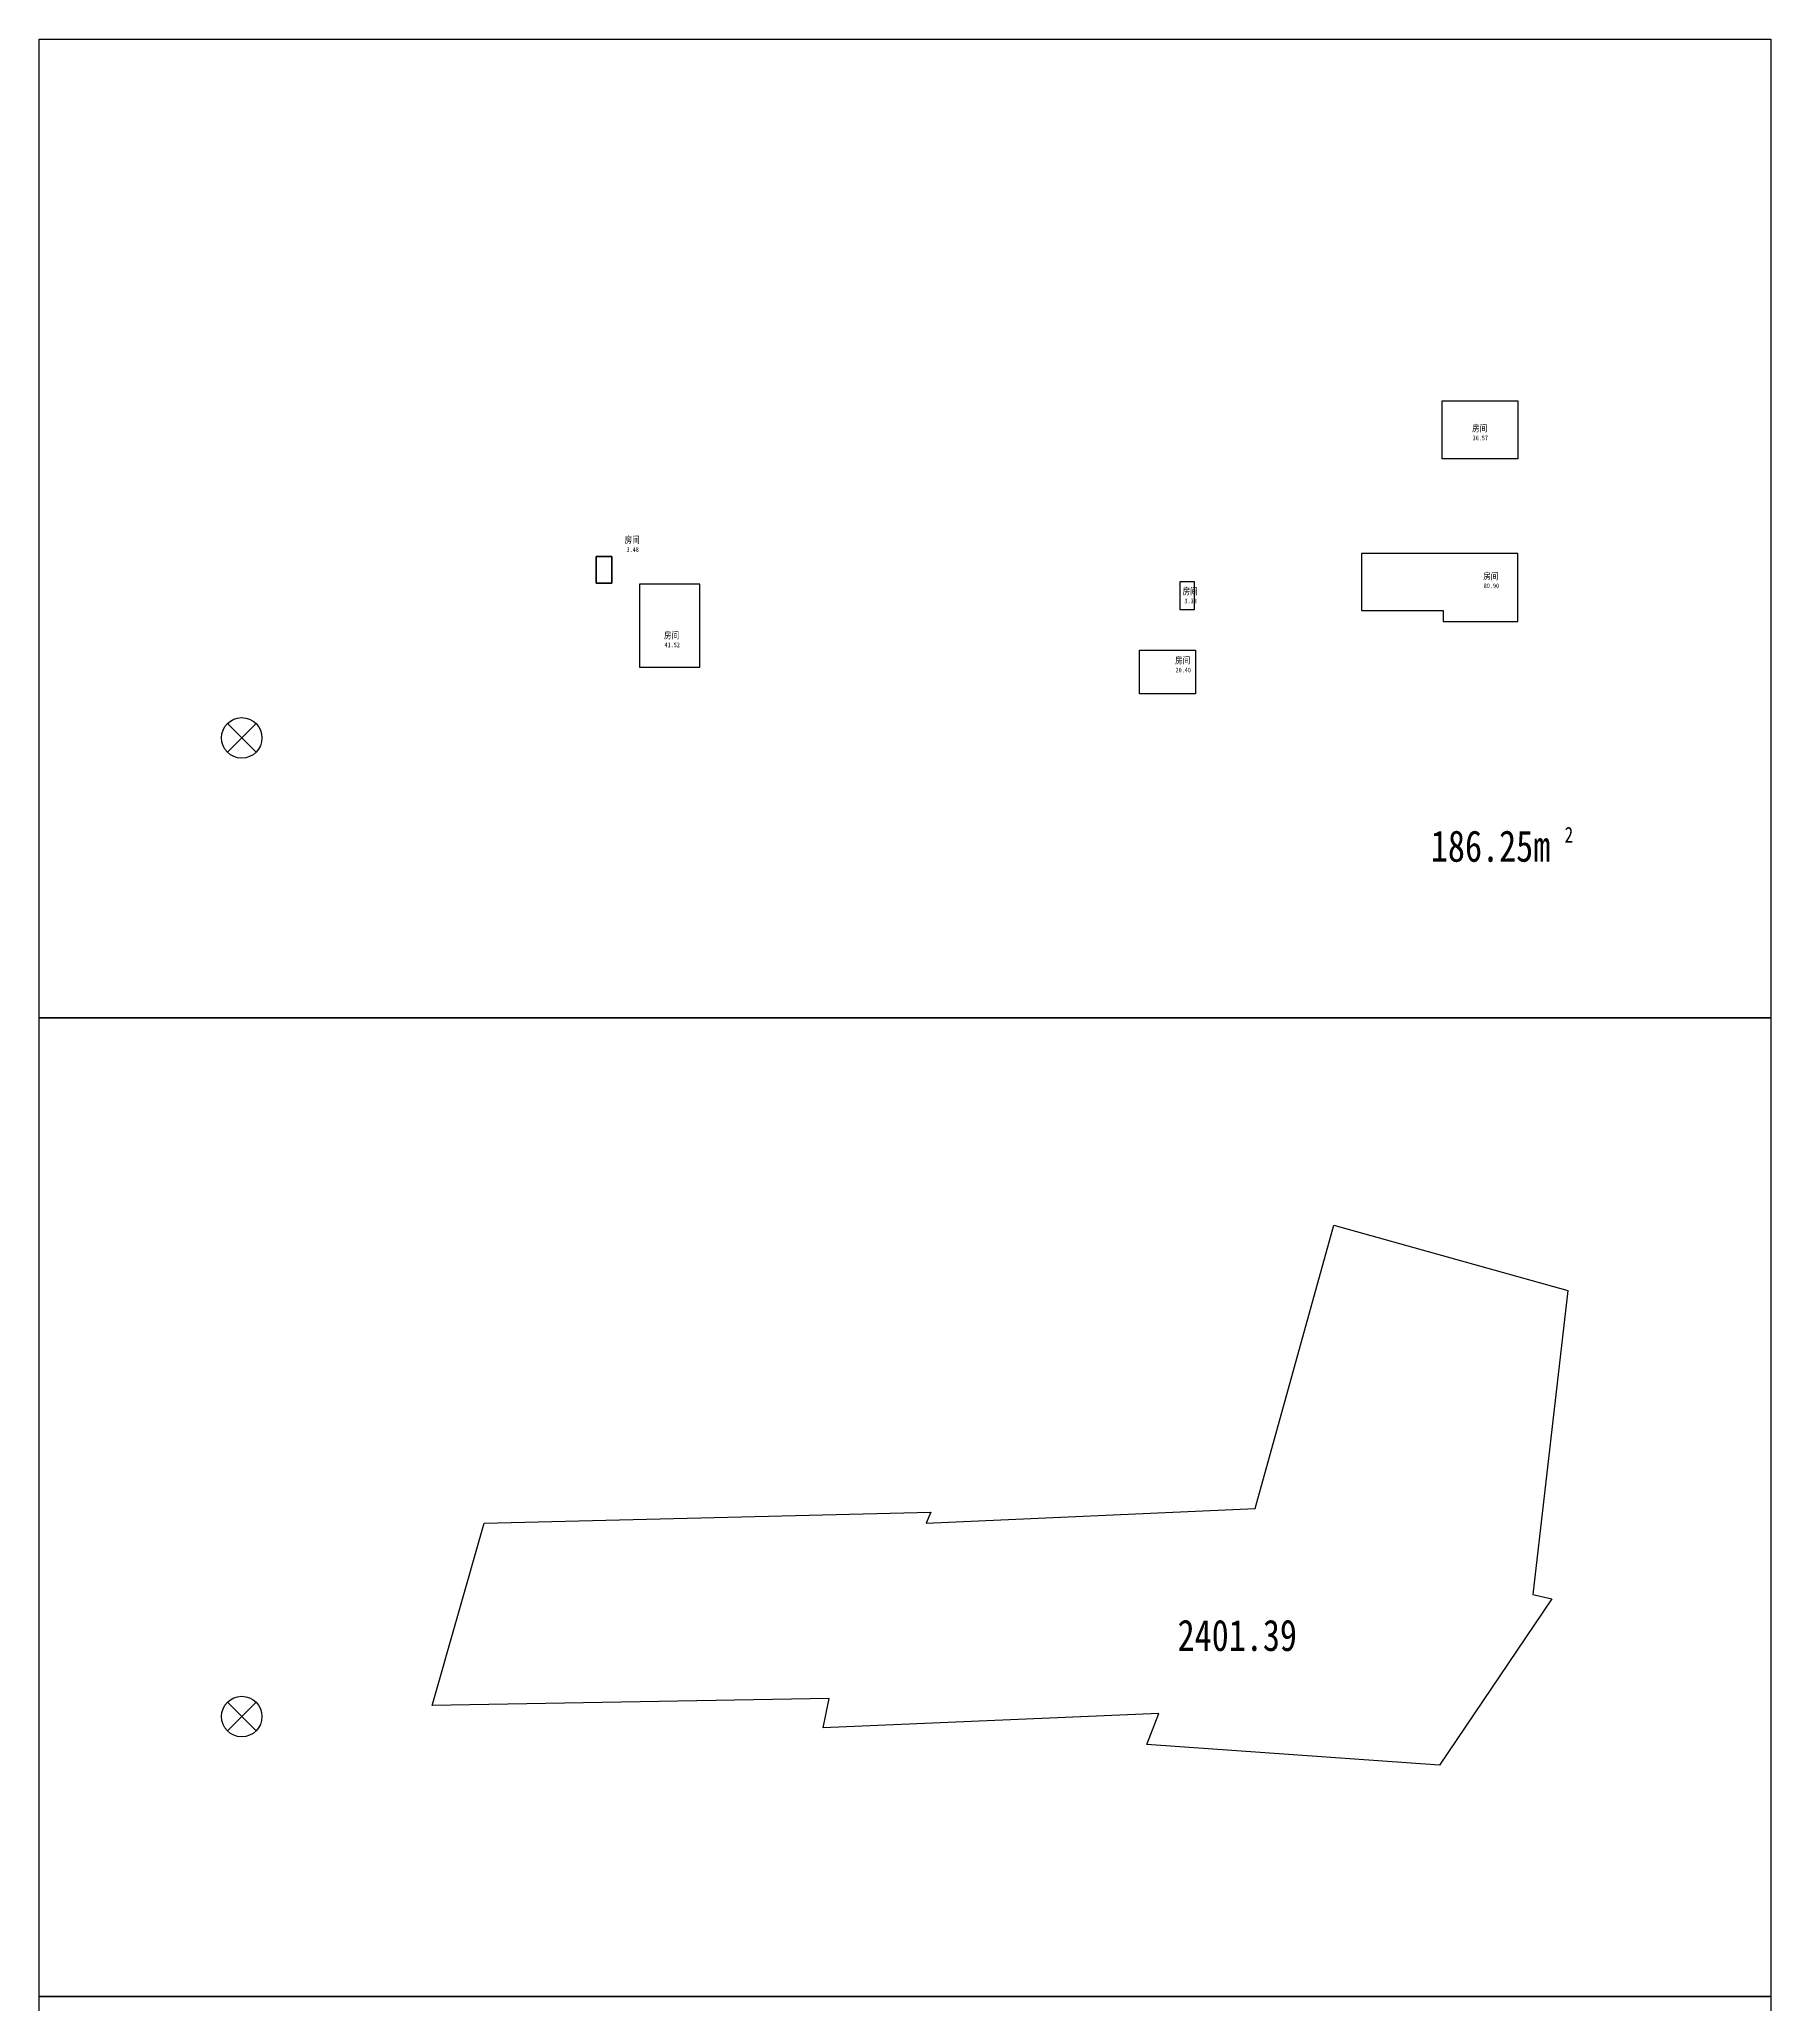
# Model space of a CAD drawing. Extents: x -409435 to 356702, y -107829 to 330904.
# Drawn here: x 171643 to 329313, y 151967 to 330900 of the extents above; entities that cross this region are included whole.
import ezdxf

# ---------------------------------------------------------------- set-up
doc = ezdxf.new("R2010")
doc.units = 0
doc.header["$LTSCALE"] = 1000
doc.header["$MEASUREMENT"] = 0
doc.layers.add('02-TEXT_房间', color=7, linetype='Continuous')
for name, color, linetype, plot in [('04-不打印_辅助线', 165, 'Continuous', False), ('04-不打印_面积', 5, 'Continuous', False), ('门窗门窗门窗', 2, 'Continuous', False)]:
    doc.layers.add(name, color=color, linetype=linetype, plot=plot)
doc.styles.add('_TCH_SPACE', font='STXIHEI_0.TTF', dxfattribs={"width": 0.8, "height": 5})

# ---------------------------------------------------------------- blocks, each defined once
blk = doc.blocks.new('fdrg')
for p, q in [((-1303, 1303), (1303, -1303)), ((1303, 1303), (-1303, -1303))]:
    blk.add_line(p, q)
blk.add_circle((0, 0), 1843)
blk = doc.blocks.new('ujytiuyi')
at = {"layer": '04-不打印_辅助线'}
for points in [[(0, 356400), (157669, 356400), (157669, 267300), (0, 267300)], [(0, 267300), (157669, 267300), (157669, 178200), (0, 178200)], [(0, 178200), (157669, 178200), (157669, 89100), (0, 89100)]]:
    blk.add_lwpolyline(points, close=True, dxfattribs=at)
at = {"layer": 'Defpoints'}
for p in [(18433, 292800), (18433, 203700)]:
    blk.add_blockref('fdrg', p, dxfattribs=at)

msp = doc.modelspace()

# ---------------------------------------------------------------- linework, layer by layer
at = {"layer": '04-不打印_面积', "color": 1}
for points in [[(299396, 298000), (306296, 298000), (306296, 292700), (299396, 292700)], [(306296, 284100), (292046, 284100), (292046, 278900), (299496, 278900), (299496, 277900), (306296, 277900)], [(231796, 281300), (226296, 281300), (226296, 273750), (231796, 273750)], [(276946, 271300), (271846, 271300), (271846, 275300), (276946, 275300)]]:
    msp.add_lwpolyline(points, close=True, dxfattribs=at)
msp.add_lwpolyline([(272513.5, 175653.6), (273595.8, 178465.9), (243022.6, 177184.7), (243586.9, 179839.8), (207405.2, 179208.2), (212161.3, 195794.6), (252834.3, 196820), (252403.5, 195791.2), (282361.6, 197155.1), (289522.9, 222925), (310837.8, 216994.6), (307658.9, 189300.5), (309393.2, 188914.5), (299158.3, 173767.9), (272513.5, 175653.6)], dxfattribs=at)
at = {"layer": '门窗门窗门窗'}
for points in [[(222346, 283800), (223796, 283800), (223796, 281400), (222346, 281400)], [(222346, 281400), (223796, 281400), (223796, 283800), (222346, 283800)], [(276846, 281500), (275496, 281500), (275496, 279000), (276846, 279000)]]:
    msp.add_lwpolyline(points, close=True, dxfattribs=at)

# ---------------------------------------------------------------- block references
at = {"layer": '04-不打印_辅助线'}
msp.add_blockref('ujytiuyi', (171643.4, -25500), dxfattribs=at)

# ---------------------------------------------------------------- texts
at = {"layer": '02-TEXT_房间', "style": '_TCH_SPACE', "width": 0.8}
for s, height, p in [('房间', 611.63, (302126.5, 295183.5)), ('36.57', 428.14, (302169.2, 294396)), ('房间', 611.63, (224947.5, 285025.5)), ('3.48', 428.14, (225118.8, 284238)), ('房间', 611.63, (275757, 280343.5)), ('房间', 611.63, (303135.5, 281721)), ('80.90', 428.14, (303179.1, 280933.5)), ('3.38', 428.14, (275928.3, 279556)), ('房间', 611.63, (228538.5, 276340)), ('41.52', 428.14, (228580.9, 275552.5)), ('房间', 611.63, (275075.5, 274050)), ('20.40', 428.14, (275118.2, 273262.5)), ('186.25m', 2854.26, (298365, 256025.5)), ('2', 1427.1, (310546.2, 257775.5)), ('2401.39', 2854.26, (275300.1, 184170.6))]:
    msp.add_text(s, height=height, dxfattribs=at).set_placement(p)

doc.saveas('drawing.dxf')
